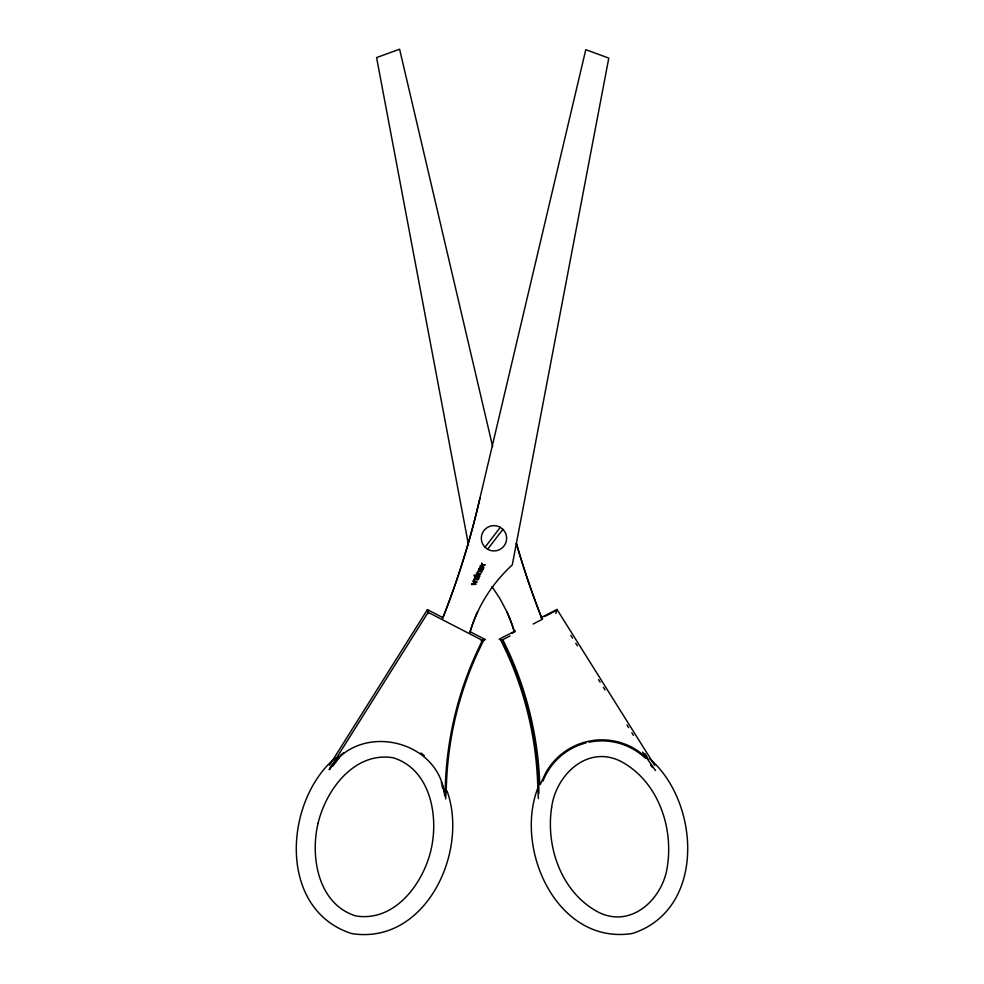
<?xml version="1.0" encoding="UTF-8"?>
<svg xmlns="http://www.w3.org/2000/svg" width="984" height="984" viewBox="0 0 984 984"><rect width="100%" height="100%" fill="white"/><g stroke="black" fill="none" stroke-linecap="round" stroke-linejoin="round"><path stroke-width="1.48" d="M445.186 796.942L445.383 784.531A346.885 346.885 0 0 1 482.455 640.412L428.138 612.331L329.357 769.39M445.691 798.946L446.416 784.568A345.851 345.851 0 0 1 477.486 653.118L483.821 639.957M442.554 618.555L445.531 610.953A834.149 834.149 0 0 0 480.057 497.67L585.788 49.667L608.788 58.105L512.283 564.89C497.879 578.137 485.948 594.102 477.658 611.839A141.794 141.794 0 0 0 470.044 632.06L469.774 633.081M555.886 613.475L556.993 609.44L540.868 617.743M537.904 787.876C513.919 849.278 557.264 945.181 632.232 933.509C705.737 910.04 700.436 802.919 649.944 758.959M329.419 765.429L427.413 609.637L442.185 617.275M338.447 756.598L329.357 769.513M485.038 547.227L500.29 527.35L502.898 529.355L487.646 549.232L485.038 547.227A12.632 12.632 0 0 1 500.29 527.35M329.443 769.513C358.422 721.051 439.331 739.255 444.62 795.453M332.555 766.413L337.045 760.681M335.212 757.926C283.835 801.628 277.55 909.671 351.62 933.57C425.309 945.353 469.097 851.947 447.031 790.939M337.032 760.005L339.296 758.098M648.505 759.291L638.075 750.989A64.329 64.329 0 0 0 545.837 772.625L540.179 784.691M515.321 630.892L499.183 639.206L503.254 640.572L508.716 651.986A347.906 347.906 0 0 1 539.749 784.26M512.147 633.204L514.853 631.814M544.607 616.501L555.431 610.929M503.254 639.416L510.044 635.922M533.156 624.028L542.664 619.12M483.169 640.178L485.173 639.502L470.401 631.863M481.102 640.867L485.087 639.526M475.321 579.072L477.634 579.859A1.267 1.267 0 0 0 478.409 579.391L479.257 577.399L474.263 575.05L473.981 575.652L475.53 576.39A1.796 1.796 0 0 0 474.768 577.473A1.55 1.55 0 0 0 474.878 578.457L475.321 579.072M650.682 765.232L652.478 767.52M642.564 752.071L655.529 770.57M491.951 586.562L499.995 598.727L506.748 611.556A141.794 141.794 0 0 1 514.324 631.789A141.548 141.548 0 0 0 506.748 611.556M556.993 609.44L654.717 765.404M570.892 635.479L572.516 638.075M575.763 643.265L577.399 645.861M598.53 679.587L600.154 682.183M603.401 687.373L605.025 689.969M626.98 724.999L628.604 727.594M631.851 732.773L633.475 735.368M644.852 753.535L647.3 757.422M441.201 782.182L442.369 784.9M500.536 639.661L506.846 652.835A345.851 345.851 0 0 1 537.694 784.334L538.383 798.553M541.348 617.054L538.875 610.732A834.149 834.149 0 0 1 516.342 543.266A834.961 834.961 0 0 0 542.11 619.022M442.689 785.982L445.223 794.506M427.413 609.637L428.507 613.672M492.664 446.588L399.602 49.2L376.577 57.589L468.507 544.927M442.05 785.503L442.652 788.43M501.889 640.117A346.885 346.885 0 0 1 538.9 793.387M542.996 781.013A63.296 63.296 0 0 1 586.034 742.908M588.85 742.244A63.296 63.296 0 0 1 645.43 758.234M340.218 755.54A64.329 64.329 0 0 1 343.687 752.76M420.894 752.932A64.329 64.329 0 0 1 424.338 755.724M480.057 497.67A834.961 834.961 0 0 1 442.837 617.866M470.044 632.06A141.548 141.548 0 0 1 477.658 611.839M502.898 529.355A12.632 12.632 0 0 1 487.646 549.232M477.166 573.844L479.958 575.923L479.675 576.526L476.084 574.841L476.736 573.205L478.593 570.523L481.877 571.852L481.594 572.454C478.421 568.85 476.33 573.733 480.918 573.893L477.166 573.844M480.979 569.256L481.914 570.167L482.332 568.58L481.336 568.112L480.979 569.256M482.935 569.404L481.853 570.88A1.353 1.353 0 0 1 481.114 570.769C479.909 568.026 480.992 567.178 478.777 569.306L480.426 567.067L483.501 568.395L482.935 569.404M551.643 807.397C545.517 847.261 561.704 893.115 598.826 912.426C632.023 928.625 663.29 898.244 667.423 866.08C673.548 826.216 657.361 780.361 620.24 761.05C587.042 744.851 555.775 775.232 551.643 807.397M473.956 579.441L473.255 580.843L476.846 582.528L477.129 581.925L474.583 580.732L474.177 578.949A1.304 1.304 0 0 0 473.956 579.441M475.383 577.547C477.388 582.823 480.586 574.558 475.383 577.547M318.017 823.497C310.022 857.273 318.287 904.247 355.79 915.932C394.559 922.266 422.972 883.976 430.943 850.188C438.938 816.425 430.684 769.451 393.182 757.754C354.412 751.419 325.987 789.721 318.017 823.497M471.828 583.893L471.521 584.545L475.998 584.336L473.046 581.298L475.063 584.213L471.828 583.893M480.475 565.517L480.118 566.255L482.517 565.874L483.71 567.952L483.095 565.738L485.21 564.767L482.8 565.148L481.619 563.069L482.221 565.283L480.475 565.517"/></g></svg>
